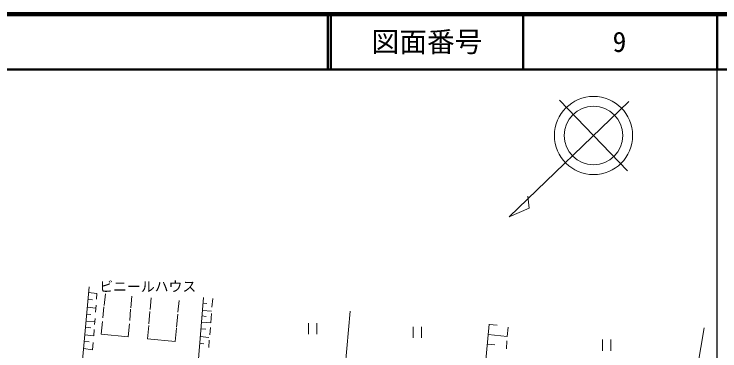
# Model space of a CAD drawing. Units: millimetres, scale not verified. Extents: x 40000 to 680000, y 20000 to 380000.
# Drawn here: x 452080 to 579500, y 319200 to 380000 of the extents above; entities that cross this region are included whole.
import ezdxf
from ezdxf.enums import TextEntityAlignment as Align

# ---------------------------------------------------------------- set-up
doc = ezdxf.new("R2010")
doc.units = ezdxf.units.MM
doc.header["$LTSCALE"] = 1000
for name, color, linetype, lineweight in [('M-BGD', 7, 'Continuous', 13), ('M-TTL', 2, 'Continuous', 140), ('M-TTL-BAND', 7, 'Continuous', 25), ('M-TTL-LINE', 7, 'Continuous', 50), ('M-TTL-TXT', 7, 'Continuous', 13)]:
    doc.layers.add(name, color=color, linetype=linetype, lineweight=lineweight)
doc.styles.add('ＭＳ ゴシック', font='')
doc.styles.get('ＭＳ ゴシック').set_extended_font_data('MS Gothic')

msp = doc.modelspace()

# ---------------------------------------------------------------- linework, layer by layer
at = {"layer": 'M-BGD'}
for p, q in [((562811, 351724), (550574, 364440)), ((563050, 364200), (541434, 343398)), ((545049, 344993), (544814, 347106)), ((541434, 343398), (545049, 344993)), ((464350, 316832), (465609, 330744)), ((467036, 329535), (465518, 329735)), ((466958, 328565), (467036, 329535)), ((468326, 327374), (468549, 329473)), ((473140, 326964), (473319, 329067)), ((476641, 326655), (476827, 328758)), ((485081, 314588), (486273, 328821)), ((466258, 328411), (465404, 328478)), ((481661, 326170), (481864, 328271)), ((486887, 327766), (486187, 327789)), ((487775, 327064), (487943, 328666)), ((466827, 326891), (465278, 327079)), ((466749, 326189), (466888, 327434)), ((468093, 325181), (468304, 327167)), ((472944, 324665), (473120, 326734)), ((476414, 324070), (476610, 326296)), ((487722, 326348), (486079, 326506)), ((511475, 311920), (512771, 326356)), ((465910, 325772), (465165, 325836)), ((466574, 323968), (466707, 325056)), ((481403, 323507), (481627, 325817)), ((486768, 325405), (485995, 325501)), ((487597, 324236), (487702, 325931)), ((466641, 324518), (465052, 324591)), ((467777, 322208), (468020, 324501)), ((472694, 321733), (472895, 324085)), ((476178, 321396), (476388, 323778)), ((487597, 324236), (485900, 324364)), ((505249, 324232), (505249, 322232)), ((506749, 322232), (506749, 324232)), ((536419, 308883), (537869, 324021)), ((539293, 323838), (537865, 323976)), ((465939, 323386), (464953, 323500)), ((466472, 321914), (466526, 323043)), ((481153, 320915), (481383, 323295)), ((486723, 323147), (485802, 323199)), ((487407, 322110), (487522, 323401)), ((524127, 323556), (524127, 321556)), ((525627, 321556), (525627, 323556)), ((576690, 323388), (559636, 224668)), ((466472, 321914), (464828, 322111)), ((472694, 321733), (467777, 322208)), ((481153, 320915), (476178, 321396)), ((487263, 321642), (485684, 321790)), ((487208, 319791), (487318, 321133)), ((558286, 321234), (558286, 319234)), ((559786, 319234), (559786, 321234)), ((465636, 320830), (464720, 320923)), ((466223, 319417), (466368, 320724)), ((486327, 320463), (485583, 320588)), ((538848, 320292), (537523, 320404)), ((540970, 319558), (541065, 321003)), ((466223, 319417), (464602, 319620))]:
    msp.add_line(p, q, dxfattribs=at)
msp.add_lwpolyline([(537691, 322156), (541121, 321822), (541266, 323473)], dxfattribs=at)
for radius in [7059, 5294]:
    msp.add_circle((556692, 358082), radius, dxfattribs=at)
at = {"layer": 'M-TTL'}
msp.add_line((680000, 380000), (40000, 380000), dxfattribs=at)
at = {"layer": 'M-TTL-BAND'}
msp.add_line((579000, 20000), (579000, 370000), dxfattribs=at)
at = {"layer": 'M-TTL-LINE'}
for p, q in [((508747, 380000), (508747, 370000)), ((509247, 380000), (509247, 370000)), ((543997, 380000), (543997, 370000)), ((579000, 380000), (579000, 370000)), ((40000, 370000), (680000, 370000))]:
    msp.add_line(p, q, dxfattribs=at)

# ---------------------------------------------------------------- texts
at = {"layer": 'M-BGD', "style": 'ＭＳ ゴシック'}
msp.add_text('ビニールハウス', height=1833, dxfattribs=at).set_placement((467464, 329359), align=Align.BOTTOM_LEFT)
at = {"layer": 'M-TTL-TXT', "style": 'ＭＳ ゴシック'}
for s, p in [('図面番号', (526622, 375000)), ('9', (561372, 375000))]:
    msp.add_text(s, height=3666, dxfattribs=at).set_placement(p, align=Align.MIDDLE_CENTER)

doc.saveas('drawing.dxf')
